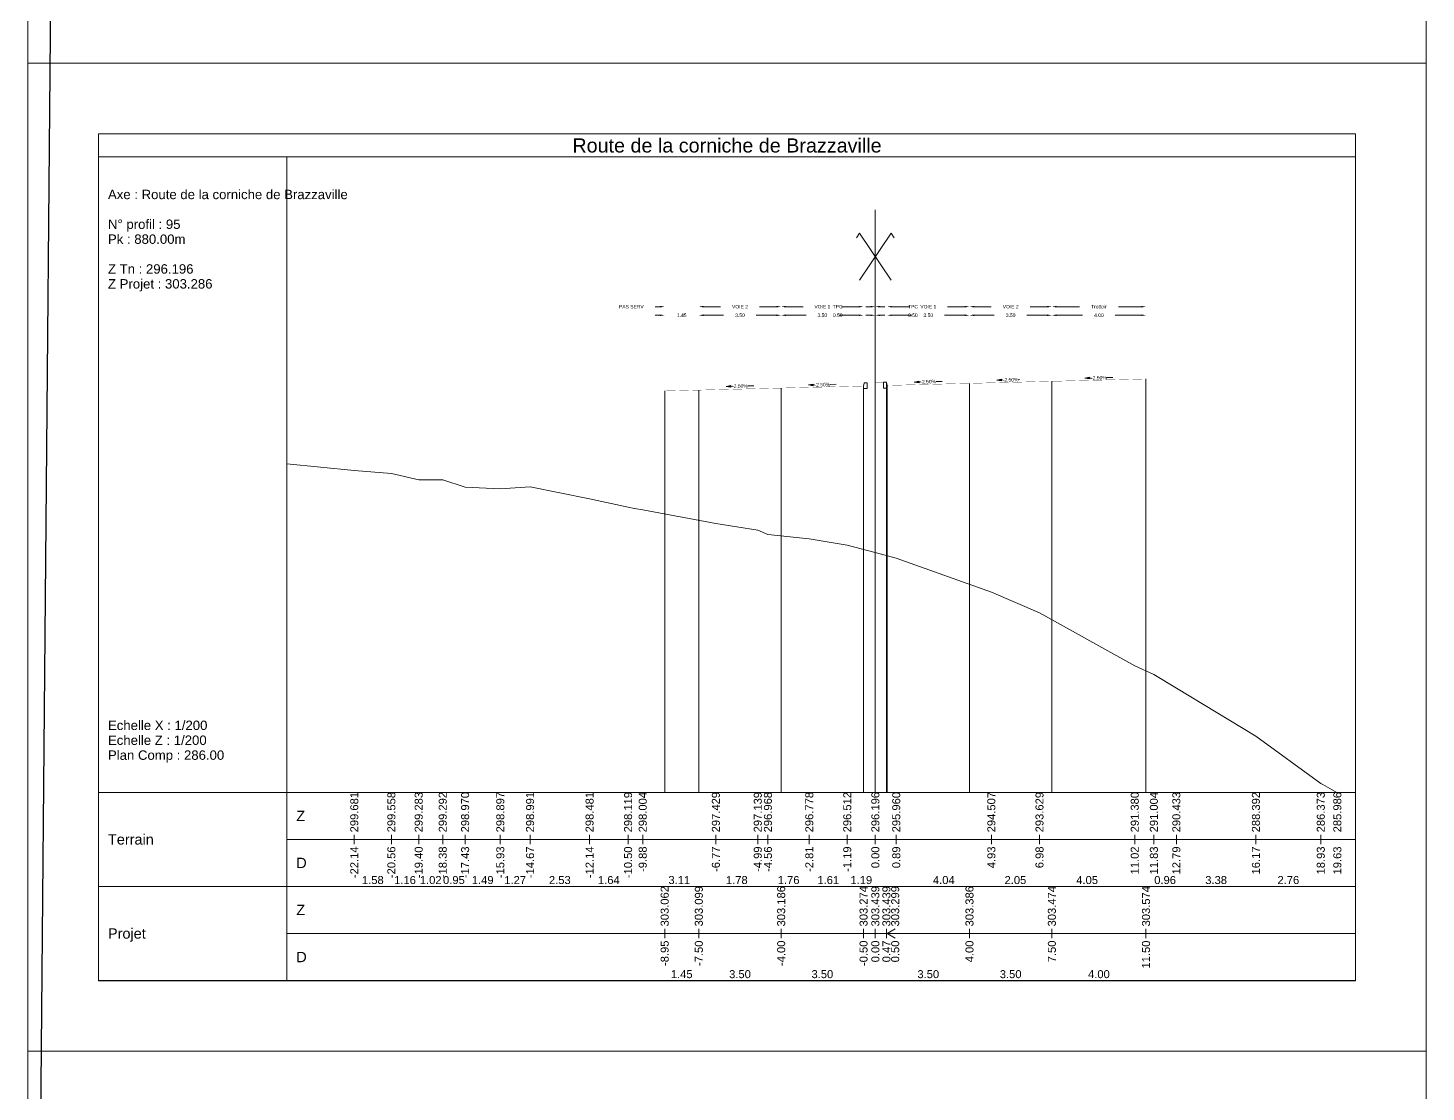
# Model space of a CAD drawing. Extents: x 0 to 74, y -372 to 1003.
# Drawn here: x 0 to 59.4, y 56.4 to 101.7 of the extents above; entities that cross this region are included whole.
import ezdxf
from ezdxf.enums import TextEntityAlignment as Align

# ---------------------------------------------------------------- set-up
doc = ezdxf.new("R2010")
doc.units = 0
doc.header["$LTSCALE"] = 2
doc.header["$PDSIZE"] = -0.004
doc.layers.get('0').update_dxf_attribs({"lineweight": 0})
for name, color, linetype, lineweight in [('Route - Profils type - Content session name', 7, 'Continuous', 0), ('Route - Profils type - PT VIA DRO', 5, 'Continuous', 0), ('Route - Profils type - PT VIA GAU', 5, 'Continuous', 0), ('Route - Route de la corniche de Brazzaville - PT - Cadre_P95', 7, 'Continuous', 0), ('Route - Route de la corniche de Brazzaville - PT - Terrain_P95', 5, 'Continuous', 0)]:
    doc.layers.add(name, color=color, linetype=linetype, lineweight=lineweight)
doc.styles.add('CadreTitre', font='arial.ttf', dxfattribs={"height": 0.003})
doc.styles.add('Cotation', font='arial.ttf')
doc.styles.add('CoteHor', font='arial.ttf', dxfattribs={"height": 0.0022})
doc.styles.add('CoteHorA', font='arial.ttf', dxfattribs={"height": 0.0022})
doc.styles.add('CoteTitre', font='arial.ttf', dxfattribs={"height": 0.0017})
doc.styles.add('CoteTitreA', font='arial.ttf', dxfattribs={"height": 0.0017})
doc.styles.add('CoteVert', font='arial.ttf', dxfattribs={"height": 0.0017})
doc.styles.add('CoteVertA', font='arial.ttf', dxfattribs={"height": 0.0017})
doc.styles.add('ProfilCartouche', font='arial.ttf', dxfattribs={"height": 0.002})
doc.dimstyles.new('BRAZZAVILLE', dxfattribs={"dimtxt": 0.15, "dimasz": 0.2, "dimexe": 0.5, "dimexo": 0.5, "dimgap": 0.5, "dimtad": 0, "dimzin": 0, "dimdsep": 46, "dimtxsty": 'Cotation', "dimsah": 1, "dimcen": 0.1, "dimse1": 1, "dimse2": 1, "dimclrd": 1, "dimclre": 256, "dimclrt": 1, "dimaunit": 2, "dimazin": 0, "dimtfac": 1, "dimtdec": 4, "dimtofl": 0, "dimtmove": 0, "dimatfit": 1, "dimfxl": 1, "dimtolj": 1, "dimtzin": 0, "dimlwd": 0, "dimlwe": 0, "dimarcsym": 0})
doc.dimstyles.get("Standard").update_dxf_attribs({"dimtxt": 0.18, "dimasz": 0.18, "dimexe": 0.18, "dimexo": 0.0625, "dimgap": 0.09, "dimtad": 0, "dimtih": 1, "dimtoh": 1, "dimdec": 4, "dimzin": 0, "dimdsep": 46, "dimtxsty": 'Standard', "dimcen": 0.09, "dimadec": 0, "dimazin": 0, "dimtfac": 1, "dimtdec": 4, "dimtofl": 0, "dimtmove": 0, "dimatfit": 3, "dimfxl": 1, "dimtolj": 1, "dimtzin": 0, "dimarcsym": 0})

# ---------------------------------------------------------------- blocks, each defined once
blk = doc.blocks.new('*D462')
at = {"layer": 'Defpoints', "color": 0, "transparency": 16777216}
for p in [(36.502, 89.456), (36.502, 89.452), (36.002, 86.456)]:
    blk.add_point(p, dxfattribs=at)
at = {"layer": 'Route - Profils type - PT VIA DRO', "color": 1, "lineweight": 0, "transparency": 16777216}
for p, q in [((35.802, 89.452), (35.602, 89.452)), ((36.702, 89.452), (36.902, 89.452))]:
    blk.add_line(p, q, dxfattribs=at)
at = {"layer": 'Route - Profils type - PT VIA DRO', "color": 1, "transparency": 16777216}
for points in [[(35.802, 89.485), (35.802, 89.419), (36.002, 89.452)], [(36.702, 89.485), (36.702, 89.419), (36.502, 89.452)]]:
    blk.add_solid(points, dxfattribs=at)
at = {"layer": 'Route - Profils type - PT VIA DRO', "color": 1, "transparency": 16777216, "insert": (37.596, 89.452), "char_height": 0.15, "attachment_point": 5, "style": 'Cotation'}
blk.add_mtext('\\A1;0.50', dxfattribs=at)
blk = doc.blocks.new('*D463')
at = {"layer": 'Defpoints', "color": 0, "transparency": 16777216}
for p in [(36.502, 89.456), (40.002, 89.456), (40.002, 89.452)]:
    blk.add_point(p, dxfattribs=at)
at = {"layer": 'Route - Profils type - PT VIA DRO', "color": 1, "lineweight": 0, "transparency": 16777216}
for p, q in [((36.702, 89.452), (37.557, 89.452)), ((39.802, 89.452), (38.946, 89.452))]:
    blk.add_line(p, q, dxfattribs=at)
at = {"layer": 'Route - Profils type - PT VIA DRO', "color": 1, "transparency": 16777216}
for points in [[(36.702, 89.485), (36.702, 89.419), (36.502, 89.452)], [(39.802, 89.485), (39.802, 89.419), (40.002, 89.452)]]:
    blk.add_solid(points, dxfattribs=at)
at = {"layer": 'Route - Profils type - PT VIA DRO', "color": 1, "transparency": 16777216, "insert": (38.252, 89.452), "char_height": 0.15, "attachment_point": 5, "style": 'Cotation'}
blk.add_mtext('\\A1;3.50', dxfattribs=at)
blk = doc.blocks.new('*D464')
at = {"layer": 'Defpoints', "color": 0, "transparency": 16777216}
for p in [(40.002, 89.456), (43.502, 89.456), (43.502, 89.452)]:
    blk.add_point(p, dxfattribs=at)
at = {"layer": 'Route - Profils type - PT VIA DRO', "color": 1, "lineweight": 0, "transparency": 16777216}
for p, q in [((40.202, 89.452), (41.057, 89.452)), ((43.302, 89.452), (42.446, 89.452))]:
    blk.add_line(p, q, dxfattribs=at)
at = {"layer": 'Route - Profils type - PT VIA DRO', "color": 1, "transparency": 16777216}
for points in [[(40.202, 89.485), (40.202, 89.419), (40.002, 89.452)], [(43.302, 89.485), (43.302, 89.419), (43.502, 89.452)]]:
    blk.add_solid(points, dxfattribs=at)
at = {"layer": 'Route - Profils type - PT VIA DRO', "color": 1, "transparency": 16777216, "insert": (41.752, 89.452), "char_height": 0.15, "attachment_point": 5, "style": 'Cotation'}
blk.add_mtext('\\A1;3.50', dxfattribs=at)
blk = doc.blocks.new('*D465')
at = {"layer": 'Defpoints', "color": 0, "transparency": 16777216}
for p in [(36.502, 89.815), (36.502, 89.256), (36.002, 86.456)]:
    blk.add_point(p, dxfattribs=at)
at = {"layer": 'Route - Profils type - PT VIA DRO', "color": 1, "lineweight": 0, "transparency": 16777216}
for p, q in [((35.802, 89.815), (35.602, 89.815)), ((36.702, 89.815), (36.902, 89.815))]:
    blk.add_line(p, q, dxfattribs=at)
at = {"layer": 'Route - Profils type - PT VIA DRO', "color": 1, "transparency": 16777216}
for points in [[(35.802, 89.849), (35.802, 89.782), (36.002, 89.815)], [(36.702, 89.849), (36.702, 89.782), (36.502, 89.815)]]:
    blk.add_solid(points, dxfattribs=at)
at = {"layer": 'Route - Profils type - PT VIA DRO', "color": 1, "transparency": 16777216, "insert": (37.604, 89.815), "char_height": 0.15, "attachment_point": 5, "style": 'Cotation'}
blk.add_mtext('\\A1;TPC', dxfattribs=at)
blk = doc.blocks.new('*D466')
at = {"layer": 'Defpoints', "color": 0, "transparency": 16777216}
for p in [(40.002, 89.815), (36.502, 89.256), (40.002, 89.456)]:
    blk.add_point(p, dxfattribs=at)
at = {"layer": 'Route - Profils type - PT VIA DRO', "color": 1, "lineweight": 0, "transparency": 16777216}
for p, q in [((36.702, 89.815), (37.433, 89.815)), ((39.802, 89.815), (39.07, 89.815))]:
    blk.add_line(p, q, dxfattribs=at)
at = {"layer": 'Route - Profils type - PT VIA DRO', "color": 1, "transparency": 16777216}
for points in [[(36.702, 89.849), (36.702, 89.782), (36.502, 89.815)], [(39.802, 89.849), (39.802, 89.782), (40.002, 89.815)]]:
    blk.add_solid(points, dxfattribs=at)
at = {"layer": 'Route - Profils type - PT VIA DRO', "color": 1, "transparency": 16777216, "insert": (38.252, 89.815), "char_height": 0.15, "attachment_point": 5, "style": 'Cotation'}
blk.add_mtext('\\A1;VOIE 1', dxfattribs=at)
blk = doc.blocks.new('*D467')
at = {"layer": 'Defpoints', "color": 0, "transparency": 16777216}
for p in [(43.502, 89.815), (40.002, 89.456), (43.502, 89.456)]:
    blk.add_point(p, dxfattribs=at)
at = {"layer": 'Route - Profils type - PT VIA DRO', "color": 1, "lineweight": 0, "transparency": 16777216}
for p, q in [((40.202, 89.815), (40.92, 89.815)), ((43.302, 89.815), (42.583, 89.815))]:
    blk.add_line(p, q, dxfattribs=at)
at = {"layer": 'Route - Profils type - PT VIA DRO', "color": 1, "transparency": 16777216}
for points in [[(40.202, 89.849), (40.202, 89.782), (40.002, 89.815)], [(43.302, 89.849), (43.302, 89.782), (43.502, 89.815)]]:
    blk.add_solid(points, dxfattribs=at)
at = {"layer": 'Route - Profils type - PT VIA DRO', "color": 1, "transparency": 16777216, "insert": (41.752, 89.815), "char_height": 0.15, "attachment_point": 5, "style": 'Cotation'}
blk.add_mtext('\\A1;VOIE 2', dxfattribs=at)
blk = doc.blocks.new('*D468')
at = {"layer": 'Defpoints', "color": 0, "transparency": 16777216}
for p in [(43.502, 89.456), (47.502, 89.456), (47.502, 89.452)]:
    blk.add_point(p, dxfattribs=at)
at = {"layer": 'Route - Profils type - PT VIA DRO', "color": 1, "lineweight": 0, "transparency": 16777216}
for p, q in [((43.702, 89.452), (44.804, 89.452)), ((47.302, 89.452), (46.199, 89.452))]:
    blk.add_line(p, q, dxfattribs=at)
at = {"layer": 'Route - Profils type - PT VIA DRO', "color": 1, "transparency": 16777216}
for points in [[(43.702, 89.485), (43.702, 89.419), (43.502, 89.452)], [(47.302, 89.485), (47.302, 89.419), (47.502, 89.452)]]:
    blk.add_solid(points, dxfattribs=at)
at = {"layer": 'Route - Profils type - PT VIA DRO', "color": 1, "transparency": 16777216, "insert": (45.502, 89.452), "char_height": 0.15, "attachment_point": 5, "style": 'Cotation'}
blk.add_mtext('\\A1;4.00', dxfattribs=at)
blk = doc.blocks.new('*D469')
at = {"layer": 'Defpoints', "color": 0, "transparency": 16777216}
for p in [(47.502, 89.815), (43.502, 89.456), (47.502, 89.456)]:
    blk.add_point(p, dxfattribs=at)
at = {"layer": 'Route - Profils type - PT VIA DRO', "color": 1, "lineweight": 0, "transparency": 16777216}
for p, q in [((43.702, 89.815), (44.671, 89.815)), ((47.302, 89.815), (46.332, 89.815))]:
    blk.add_line(p, q, dxfattribs=at)
at = {"layer": 'Route - Profils type - PT VIA DRO', "color": 1, "transparency": 16777216}
for points in [[(43.702, 89.849), (43.702, 89.782), (43.502, 89.815)], [(47.302, 89.849), (47.302, 89.782), (47.502, 89.815)]]:
    blk.add_solid(points, dxfattribs=at)
at = {"layer": 'Route - Profils type - PT VIA DRO', "color": 1, "transparency": 16777216, "insert": (45.502, 89.815), "char_height": 0.15, "attachment_point": 5, "style": 'Cotation'}
blk.add_mtext('\\A1;Trottoir', dxfattribs=at)
blk = doc.blocks.new('MENSURA_COTEPENTE_140')
at = {"layer": 'Route - Profils type - PT VIA DRO', "linetype": 'Continuous', "lineweight": 0}
blk.add_hatch(color=1, dxfattribs=at).paths.add_polyline_path([(0.18928, -4.05759), (0.18829, -4.05779), (0.18929, -4.05794)])
at = {"layer": 'Route - Profils type - PT VIA DRO', "color": 1, "linetype": 'Continuous', "lineweight": 0}
for p, q in [((0.18929, -4.05776), (0.18959, -4.05775)), ((0.1929, -4.05767), (0.1942, -4.05764))]:
    blk.add_line(p, q, dxfattribs=at)
at = {"layer": 'Route - Profils type - PT VIA DRO', "color": 1, "linetype": 'Continuous', "lineweight": 0, "flags": 128}
blk.add_lwpolyline([(0.18928, -4.05759), (0.18829, -4.05779), (0.18929, -4.05794), (0.18928, -4.05759)], close=True, dxfattribs=at)
at = {"layer": 'Route - Profils type - PT VIA DRO', "color": 1, "style": 'Cotation'}
blk.add_text('-2.50%', height=0.00075, rotation=1.4321, dxfattribs=at).set_placement((0.19124, -4.05771), align=Align.MIDDLE_CENTER)
blk = doc.blocks.new('MENSURA_COTEPENTE_141')
at = {"layer": 'Route - Profils type - PT VIA DRO', "linetype": 'Continuous', "lineweight": 0}
blk.add_hatch(color=1, dxfattribs=at).paths.add_polyline_path([(0.20678, -4.05718), (0.20579, -4.05738), (0.20679, -4.05753)])
at = {"layer": 'Route - Profils type - PT VIA DRO', "color": 1, "linetype": 'Continuous', "lineweight": 0}
for p, q in [((0.20679, -4.05736), (0.20709, -4.05735)), ((0.2104, -4.05727), (0.21065, -4.05726))]:
    blk.add_line(p, q, dxfattribs=at)
at = {"layer": 'Route - Profils type - PT VIA DRO', "color": 1, "linetype": 'Continuous', "lineweight": 0, "flags": 128}
blk.add_lwpolyline([(0.20678, -4.05718), (0.20579, -4.05738), (0.20679, -4.05753), (0.20678, -4.05718)], close=True, dxfattribs=at)
at = {"layer": 'Route - Profils type - PT VIA DRO', "color": 1, "style": 'Cotation'}
blk.add_text('-2.50%', height=0.00075, rotation=1.4321, dxfattribs=at).set_placement((0.20874, -4.05731), align=Align.MIDDLE_CENTER)
blk = doc.blocks.new('MENSURA_COTEPENTE_142')
at = {"layer": 'Route - Profils type - PT VIA DRO', "linetype": 'Continuous', "lineweight": 0}
blk.add_hatch(color=1, dxfattribs=at).paths.add_polyline_path([(0.22554, -4.05676), (0.22454, -4.05696), (0.22554, -4.05711)])
at = {"layer": 'Route - Profils type - PT VIA DRO', "color": 1, "linetype": 'Continuous', "lineweight": 0}
for p, q in [((0.22554, -4.05693), (0.22584, -4.05693)), ((0.22915, -4.05684), (0.23045, -4.05681))]:
    blk.add_line(p, q, dxfattribs=at)
at = {"layer": 'Route - Profils type - PT VIA DRO', "color": 1, "linetype": 'Continuous', "lineweight": 0, "flags": 128}
blk.add_lwpolyline([(0.22554, -4.05676), (0.22454, -4.05696), (0.22554, -4.05711), (0.22554, -4.05676)], close=True, dxfattribs=at)
at = {"layer": 'Route - Profils type - PT VIA DRO', "color": 1, "style": 'Cotation'}
blk.add_text('-2.50%', height=0.00075, rotation=1.4321, dxfattribs=at).set_placement((0.2275, -4.05688), align=Align.MIDDLE_CENTER)
blk = doc.blocks.new('T2__mirroredMSX', base_point=(-6.713, 11.473))
at = {"linetype": 'Continuous', "flags": 128}
blk.add_lwpolyline([(-6.837, 11.703), (-6.863, 11.583), (-6.863, 11.473), (-6.713, 11.473), (-6.713, 11.723), (-6.818, 11.719, 0.339869)], format="xyb", close=True, dxfattribs=at)
blk = doc.blocks.new('*D473')
at = {"layer": 'Defpoints', "color": 0, "transparency": 16777216}
for p in [(35.502, 89.456), (35.502, 89.452), (36.002, 86.456)]:
    blk.add_point(p, dxfattribs=at)
at = {"layer": 'Route - Profils type - PT VIA GAU', "color": 1, "lineweight": 0, "transparency": 16777216}
for p, q in [((35.302, 89.452), (35.102, 89.452)), ((36.202, 89.452), (36.402, 89.452))]:
    blk.add_line(p, q, dxfattribs=at)
at = {"layer": 'Route - Profils type - PT VIA GAU', "color": 1, "transparency": 16777216}
for points in [[(35.302, 89.485), (35.302, 89.419), (35.502, 89.452)], [(36.202, 89.485), (36.202, 89.419), (36.002, 89.452)]]:
    blk.add_solid(points, dxfattribs=at)
at = {"layer": 'Route - Profils type - PT VIA GAU', "color": 1, "transparency": 16777216, "insert": (34.407, 89.452), "char_height": 0.15, "attachment_point": 5, "style": 'Cotation'}
blk.add_mtext('\\A1;0.50', dxfattribs=at)
blk = doc.blocks.new('*D474')
at = {"layer": 'Defpoints', "color": 0, "transparency": 16777216}
for p in [(32.002, 89.456), (32.002, 89.452), (35.502, 89.456)]:
    blk.add_point(p, dxfattribs=at)
at = {"layer": 'Route - Profils type - PT VIA GAU', "color": 1, "lineweight": 0, "transparency": 16777216}
for p, q in [((32.202, 89.452), (33.057, 89.452)), ((35.302, 89.452), (34.446, 89.452))]:
    blk.add_line(p, q, dxfattribs=at)
at = {"layer": 'Route - Profils type - PT VIA GAU', "color": 1, "transparency": 16777216}
for points in [[(32.202, 89.485), (32.202, 89.419), (32.002, 89.452)], [(35.302, 89.485), (35.302, 89.419), (35.502, 89.452)]]:
    blk.add_solid(points, dxfattribs=at)
at = {"layer": 'Route - Profils type - PT VIA GAU', "color": 1, "transparency": 16777216, "insert": (33.752, 89.452), "char_height": 0.15, "attachment_point": 5, "style": 'Cotation'}
blk.add_mtext('\\A1;3.50', dxfattribs=at)
blk = doc.blocks.new('*D475')
at = {"layer": 'Defpoints', "color": 0, "transparency": 16777216}
for p in [(28.502, 89.456), (28.502, 89.452), (32.002, 89.456)]:
    blk.add_point(p, dxfattribs=at)
at = {"layer": 'Route - Profils type - PT VIA GAU', "color": 1, "lineweight": 0, "transparency": 16777216}
for p, q in [((28.702, 89.452), (29.557, 89.452)), ((31.802, 89.452), (30.946, 89.452))]:
    blk.add_line(p, q, dxfattribs=at)
at = {"layer": 'Route - Profils type - PT VIA GAU', "color": 1, "transparency": 16777216}
for points in [[(28.702, 89.485), (28.702, 89.419), (28.502, 89.452)], [(31.802, 89.485), (31.802, 89.419), (32.002, 89.452)]]:
    blk.add_solid(points, dxfattribs=at)
at = {"layer": 'Route - Profils type - PT VIA GAU', "color": 1, "transparency": 16777216, "insert": (30.252, 89.452), "char_height": 0.15, "attachment_point": 5, "style": 'Cotation'}
blk.add_mtext('\\A1;3.50', dxfattribs=at)
blk = doc.blocks.new('*D476')
at = {"layer": 'Defpoints', "color": 0, "transparency": 16777216}
for p in [(35.502, 89.815), (35.502, 89.256), (36.002, 86.456)]:
    blk.add_point(p, dxfattribs=at)
at = {"layer": 'Route - Profils type - PT VIA GAU', "color": 1, "lineweight": 0, "transparency": 16777216}
for p, q in [((35.302, 89.815), (35.102, 89.815)), ((36.202, 89.815), (36.402, 89.815))]:
    blk.add_line(p, q, dxfattribs=at)
at = {"layer": 'Route - Profils type - PT VIA GAU', "color": 1, "transparency": 16777216}
for points in [[(35.302, 89.849), (35.302, 89.782), (35.502, 89.815)], [(36.202, 89.849), (36.202, 89.782), (36.002, 89.815)]]:
    blk.add_solid(points, dxfattribs=at)
at = {"layer": 'Route - Profils type - PT VIA GAU', "color": 1, "transparency": 16777216, "insert": (34.399, 89.815), "char_height": 0.15, "attachment_point": 5, "style": 'Cotation'}
blk.add_mtext('\\A1;TPC', dxfattribs=at)
blk = doc.blocks.new('*D477')
at = {"layer": 'Defpoints', "color": 0, "transparency": 16777216}
for p in [(32.002, 89.815), (32.002, 89.456), (35.502, 89.256)]:
    blk.add_point(p, dxfattribs=at)
at = {"layer": 'Route - Profils type - PT VIA GAU', "color": 1, "lineweight": 0, "transparency": 16777216}
for p, q in [((32.202, 89.815), (32.933, 89.815)), ((35.302, 89.815), (34.57, 89.815))]:
    blk.add_line(p, q, dxfattribs=at)
at = {"layer": 'Route - Profils type - PT VIA GAU', "color": 1, "transparency": 16777216}
for points in [[(32.202, 89.849), (32.202, 89.782), (32.002, 89.815)], [(35.302, 89.849), (35.302, 89.782), (35.502, 89.815)]]:
    blk.add_solid(points, dxfattribs=at)
at = {"layer": 'Route - Profils type - PT VIA GAU', "color": 1, "transparency": 16777216, "insert": (33.752, 89.815), "char_height": 0.15, "attachment_point": 5, "style": 'Cotation'}
blk.add_mtext('\\A1;VOIE 1', dxfattribs=at)
blk = doc.blocks.new('*D478')
at = {"layer": 'Defpoints', "color": 0, "transparency": 16777216}
for p in [(28.502, 89.815), (28.502, 89.456), (32.002, 89.456)]:
    blk.add_point(p, dxfattribs=at)
at = {"layer": 'Route - Profils type - PT VIA GAU', "color": 1, "lineweight": 0, "transparency": 16777216}
for p, q in [((28.702, 89.815), (29.42, 89.815)), ((31.802, 89.815), (31.083, 89.815))]:
    blk.add_line(p, q, dxfattribs=at)
at = {"layer": 'Route - Profils type - PT VIA GAU', "color": 1, "transparency": 16777216}
for points in [[(28.702, 89.849), (28.702, 89.782), (28.502, 89.815)], [(31.802, 89.849), (31.802, 89.782), (32.002, 89.815)]]:
    blk.add_solid(points, dxfattribs=at)
at = {"layer": 'Route - Profils type - PT VIA GAU', "color": 1, "transparency": 16777216, "insert": (30.252, 89.815), "char_height": 0.15, "attachment_point": 5, "style": 'Cotation'}
blk.add_mtext('\\A1;VOIE 2', dxfattribs=at)
blk = doc.blocks.new('*D479')
at = {"layer": 'Defpoints', "color": 0, "transparency": 16777216}
for p in [(27.052, 89.815), (27.052, 89.456), (28.502, 89.456)]:
    blk.add_point(p, dxfattribs=at)
at = {"layer": 'Route - Profils type - PT VIA GAU', "color": 1, "lineweight": 0, "transparency": 16777216}
for p, q in [((26.852, 89.815), (26.652, 89.815)), ((28.702, 89.815), (28.902, 89.815))]:
    blk.add_line(p, q, dxfattribs=at)
at = {"layer": 'Route - Profils type - PT VIA GAU', "color": 1, "transparency": 16777216}
for points in [[(26.852, 89.849), (26.852, 89.782), (27.052, 89.815)], [(28.702, 89.849), (28.702, 89.782), (28.502, 89.815)]]:
    blk.add_solid(points, dxfattribs=at)
at = {"layer": 'Route - Profils type - PT VIA GAU', "color": 1, "transparency": 16777216, "insert": (25.636, 89.815), "char_height": 0.15, "attachment_point": 5, "style": 'Cotation'}
blk.add_mtext('\\A1;PAS SERV', dxfattribs=at)
blk = doc.blocks.new('*D480')
at = {"layer": 'Defpoints', "color": 0, "transparency": 16777216}
for p in [(27.052, 89.456), (27.052, 89.452), (28.502, 89.456)]:
    blk.add_point(p, dxfattribs=at)
at = {"layer": 'Route - Profils type - PT VIA GAU', "color": 1, "lineweight": 0, "transparency": 16777216}
for p, q in [((26.852, 89.452), (26.652, 89.452)), ((28.702, 89.452), (28.902, 89.452))]:
    blk.add_line(p, q, dxfattribs=at)
at = {"layer": 'Route - Profils type - PT VIA GAU', "color": 1, "transparency": 16777216}
for points in [[(26.852, 89.485), (26.852, 89.419), (27.052, 89.452)], [(28.702, 89.485), (28.702, 89.419), (28.502, 89.452)]]:
    blk.add_solid(points, dxfattribs=at)
at = {"layer": 'Route - Profils type - PT VIA GAU', "color": 1, "transparency": 16777216, "insert": (27.777, 89.452), "char_height": 0.15, "attachment_point": 5, "style": 'Cotation'}
blk.add_mtext('\\A1;1.45', dxfattribs=at)
blk = doc.blocks.new('MENSURA_COTEPENTE_143')
at = {"layer": 'Route - Profils type - PT VIA GAU', "linetype": 'Continuous', "lineweight": 0}
blk.add_hatch(color=1, dxfattribs=at).paths.add_polyline_path([(0.16679, -4.05857), (0.16579, -4.05841), (0.16678, -4.05821)])
at = {"layer": 'Route - Profils type - PT VIA GAU', "color": 1, "linetype": 'Continuous', "lineweight": 0}
for p, q in [((0.16679, -4.05839), (0.16709, -4.05838)), ((0.1704, -4.0583), (0.1717, -4.05827))]:
    blk.add_line(p, q, dxfattribs=at)
at = {"layer": 'Route - Profils type - PT VIA GAU', "color": 1, "linetype": 'Continuous', "lineweight": 0, "flags": 128}
blk.add_lwpolyline([(0.16679, -4.05857), (0.16579, -4.05841), (0.16678, -4.05821), (0.16679, -4.05857)], close=True, dxfattribs=at)
at = {"layer": 'Route - Profils type - PT VIA GAU', "color": 1, "style": 'Cotation'}
blk.add_text('-2.50%', height=0.00075, rotation=-358.5679, dxfattribs=at).set_placement((0.16874, -4.05834), align=Align.MIDDLE_CENTER)
blk = doc.blocks.new('MENSURA_COTEPENTE_144')
at = {"layer": 'Route - Profils type - PT VIA GAU', "linetype": 'Continuous', "lineweight": 0}
blk.add_hatch(color=1, dxfattribs=at).paths.add_polyline_path([(0.14929, -4.05888), (0.14829, -4.05872), (0.14928, -4.05852)])
at = {"layer": 'Route - Profils type - PT VIA GAU', "color": 1, "linetype": 'Continuous', "lineweight": 0}
for p, q in [((0.14929, -4.0587), (0.14959, -4.05869)), ((0.1529, -4.05861), (0.1542, -4.05858))]:
    blk.add_line(p, q, dxfattribs=at)
at = {"layer": 'Route - Profils type - PT VIA GAU', "color": 1, "linetype": 'Continuous', "lineweight": 0, "flags": 128}
blk.add_lwpolyline([(0.14929, -4.05888), (0.14829, -4.05872), (0.14928, -4.05852), (0.14929, -4.05888)], close=True, dxfattribs=at)
at = {"layer": 'Route - Profils type - PT VIA GAU', "color": 1, "style": 'Cotation'}
blk.add_text('-2.50%', height=0.00075, rotation=-358.5679, dxfattribs=at).set_placement((0.15124, -4.05865), align=Align.MIDDLE_CENTER)
blk = doc.blocks.new('T2', base_point=(-6.713, 11.473))
at = {"linetype": 'Continuous', "flags": 128}
blk.add_lwpolyline([(-6.837, 11.703), (-6.863, 11.583), (-6.863, 11.473), (-6.713, 11.473), (-6.713, 11.723), (-6.818, 11.719, 0.339869)], format="xyb", close=True, dxfattribs=at)

msp = doc.modelspace()

# ---------------------------------------------------------------- linework, layer by layer
at = {"flags": 128}
for points in [[(0, 100.17), (0, 142.17), (59.4, 142.17), (59.4, 100.17)], [(0, 58.17), (0, 100.17), (59.4, 100.17), (59.4, 58.17)], [(3, 61.17), (3, 97.17), (56.4, 97.17), (56.4, 61.17)], [(0, 16.17), (0, 58.17), (59.4, 58.17), (59.4, 16.17)]]:
    msp.add_lwpolyline(points, close=True, dxfattribs=at)
at = {"layer": 'Route - Profils type - PT VIA DRO', "color": 1, "linetype": 'Continuous', "flags": 128}
msp.add_lwpolyline([(36.002, 86.609, 0.01, 0.01, 0), (36.352, 86.609, 0.01, 0.01, 0), (36.472, 86.609, 0.01, 0.01, 0), (36.502, 86.469, 0.01, 0.01, 0), (40.002, 86.556, 0.01, 0.01, 0), (43.502, 86.644, 0.01, 0.01, 0), (47.502, 86.744, 0.01, 0.01, 0)], format="xyseb", dxfattribs=at)
at = {"layer": 'Route - Profils type - PT VIA GAU', "color": 1, "linetype": 'Continuous', "flags": 128}
msp.add_lwpolyline([(36.002, 86.584, 0.01, 0.01, 0), (35.532, 86.584, 0.01, 0.01, 0), (35.502, 86.444, 0.01, 0.01, 0), (32.002, 86.356, 0.01, 0.01, 0), (28.502, 86.269, 0.01, 0.01, 0), (27.052, 86.232, 0.01, 0.01, 0)], format="xyseb", dxfattribs=at)
at = {"layer": 'Route - Route de la corniche de Brazzaville - PT - Cadre_P95', "color": 7, "linetype": 'Continuous'}
for p, q in [((11, 96.17), (11, 61.17)), ((36.002, 89.939), (36.002, 93.939)), ((35.202, 92.739), (35.335, 92.939)), ((36.668, 90.939), (35.335, 92.939)), ((35.335, 90.939), (36.668, 92.939)), ((36.802, 92.739), (36.668, 92.939)), ((36.002, 69.17), (36.002, 89.939)), ((47.502, 69.17), (47.502, 86.744)), ((47.502, 69.17), (47.502, 86.744)), ((27.052, 69.17), (27.052, 86.232)), ((27.052, 69.17), (27.052, 86.232)), ((28.502, 69.17), (28.502, 86.269)), ((28.502, 69.17), (28.502, 86.269)), ((32.002, 69.17), (32.002, 86.356)), ((32.002, 69.17), (32.002, 86.356)), ((35.502, 69.17), (35.502, 86.444)), ((35.502, 69.17), (35.502, 86.444)), ((36.002, 69.17), (36.002, 86.609)), ((36.002, 69.17), (36.002, 86.609)), ((36.472, 69.17), (36.472, 86.609)), ((36.472, 69.17), (36.472, 86.609)), ((36.502, 69.17), (36.502, 86.469)), ((36.502, 69.17), (36.502, 86.469)), ((40.002, 69.17), (40.002, 86.556)), ((40.002, 69.17), (40.002, 86.556)), ((43.502, 69.17), (43.502, 86.644)), ((43.502, 69.17), (43.502, 86.644)), ((56.4, 69.17), (3, 69.17)), ((56.4, 67.17), (11, 67.17)), ((56.4, 65.17), (3, 65.17)), ((56.4, 65.17), (3, 65.17)), ((56.4, 65.17), (3, 65.17)), ((56.4, 65.17), (3, 65.17)), ((56.4, 65.17), (3, 65.17)), ((56.4, 65.17), (3, 65.17)), ((56.4, 65.17), (3, 65.17)), ((56.4, 63.17), (11, 63.17)), ((27.052, 63.37), (27.052, 63.17)), ((27.052, 62.97), (27.052, 63.17)), ((28.502, 63.37), (28.502, 63.17)), ((28.502, 62.97), (28.502, 63.17)), ((32.002, 63.37), (32.002, 63.17)), ((32.002, 62.97), (32.002, 63.17)), ((35.502, 63.37), (35.502, 63.17)), ((35.502, 62.97), (35.502, 63.17)), ((36.002, 63.37), (36.002, 63.17)), ((36.002, 62.97), (36.002, 63.17)), ((36.472, 63.37), (36.472, 63.17)), ((36.472, 62.97), (36.472, 63.17)), ((36.846, 63.37), (36.502, 63.17)), ((36.846, 62.97), (36.502, 63.17)), ((40.002, 63.37), (40.002, 63.17)), ((40.002, 62.97), (40.002, 63.17)), ((43.502, 63.37), (43.502, 63.17)), ((43.502, 62.97), (43.502, 63.17)), ((47.502, 63.37), (47.502, 63.17)), ((47.502, 62.97), (47.502, 63.17)), ((56.4, 61.17), (3, 61.17)), ((56.4, 61.17), (3, 61.17)), ((56.4, 61.17), (3, 61.17)), ((56.4, 61.17), (3, 61.17)), ((56.4, 61.17), (3, 61.17)), ((56.4, 61.17), (3, 61.17))]:
    msp.add_line(p, q, dxfattribs=at)
at = {"layer": 'Route - Route de la corniche de Brazzaville - PT - Cadre_P95', "color": 114, "linetype": 'Continuous'}
for p, q in [((13.864, 67.37), (13.864, 67.17)), ((13.864, 66.97), (13.864, 67.17)), ((15.44, 67.37), (15.44, 67.17)), ((15.44, 66.97), (15.44, 67.17)), ((16.601, 67.37), (16.601, 67.17)), ((16.601, 66.97), (16.601, 67.17)), ((17.622, 67.37), (17.622, 67.17)), ((17.622, 66.97), (17.622, 67.17)), ((18.573, 67.37), (18.573, 67.17)), ((18.573, 66.97), (18.573, 67.17)), ((20.068, 67.37), (20.068, 67.17)), ((20.068, 66.97), (20.068, 67.17)), ((21.333, 67.37), (21.333, 67.17)), ((21.333, 66.97), (21.333, 67.17)), ((23.861, 67.37), (23.861, 67.17)), ((23.861, 66.97), (23.861, 67.17)), ((25.497, 67.37), (25.497, 67.17)), ((25.497, 66.97), (25.497, 67.17)), ((26.119, 67.37), (26.119, 67.17)), ((26.119, 66.97), (26.119, 67.17)), ((29.227, 67.37), (29.227, 67.17)), ((29.227, 66.97), (29.227, 67.17)), ((31.007, 67.37), (31.007, 67.17)), ((31.007, 66.97), (31.007, 67.17)), ((31.439, 67.37), (31.439, 67.17)), ((31.439, 66.97), (31.439, 67.17)), ((33.196, 67.37), (33.196, 67.17)), ((33.196, 66.97), (33.196, 67.17)), ((34.809, 67.37), (34.809, 67.17)), ((34.809, 66.97), (34.809, 67.17)), ((36.002, 67.37), (36.002, 67.17)), ((36.002, 66.97), (36.002, 67.17)), ((36.891, 67.37), (36.891, 67.17)), ((36.891, 66.97), (36.891, 67.17)), ((40.931, 67.37), (40.931, 67.17)), ((40.931, 66.97), (40.931, 67.17)), ((42.977, 67.37), (42.977, 67.17)), ((42.977, 66.97), (42.977, 67.17)), ((47.024, 67.37), (47.024, 67.17)), ((47.024, 66.97), (47.024, 67.17)), ((47.836, 67.37), (47.836, 67.17)), ((47.836, 66.97), (47.836, 67.17)), ((48.792, 67.37), (48.792, 67.17)), ((48.792, 66.97), (48.792, 67.17)), ((52.172, 67.37), (52.172, 67.17)), ((52.172, 66.97), (52.172, 67.17)), ((54.928, 67.37), (54.928, 67.17)), ((54.928, 66.97), (54.928, 67.17))]:
    msp.add_line(p, q, dxfattribs=at)
at = {"layer": 'Route - Route de la corniche de Brazzaville - PT - Cadre_P95', "flags": 128}
msp.add_lwpolyline([(2.99, 61.16), (2.99, 96.18), (56.41, 96.18), (56.41, 61.16)], close=True, dxfattribs=at)
at = {"layer": 'Route - Route de la corniche de Brazzaville - PT - Terrain_P95', "color": 114, "linetype": 'Continuous', "flags": 128}
msp.add_lwpolyline([(11, 83.136), (13.864, 82.851), (15.44, 82.728), (16.601, 82.453), (17.622, 82.462), (18.573, 82.14), (20.068, 82.067), (21.333, 82.161), (23.861, 81.651), (25.497, 81.289), (25.774, 81.239), (26.119, 81.174), (29.227, 80.599), (31.007, 80.309), (31.439, 80.138), (33.196, 79.948), (34.809, 79.682), (36.002, 79.366), (36.891, 79.13), (40.931, 77.677), (42.977, 76.799), (47.024, 74.55), (47.836, 74.174), (48.792, 73.603), (52.172, 71.562), (54.928, 69.543), (55.014, 69.497), (55.606, 69.17)], dxfattribs=at)
msp.add_lwpolyline([(11, 83.136), (13.864, 82.851), (15.44, 82.728), (16.601, 82.453), (17.622, 82.462), (18.573, 82.14), (20.068, 82.067), (21.333, 82.161), (23.861, 81.651), (25.497, 81.289), (25.774, 81.239), (26.119, 81.174), (29.227, 80.599), (31.007, 80.309), (31.439, 80.138), (33.196, 79.948), (34.809, 79.682), (36.002, 79.366), (36.891, 79.13), (40.931, 77.677), (42.977, 76.799), (47.024, 74.55), (47.836, 74.174), (48.792, 73.603), (52.172, 71.562), (54.928, 69.543), (55.014, 69.497), (55.606, 69.17)], dxfattribs=at)

# ---------------------------------------------------------------- block references
at = {"layer": 'Route - Profils type - PT VIA DRO', "xscale": 200, "yscale": 200, "zscale": 200}
for name in ['MENSURA_COTEPENTE_141', 'MENSURA_COTEPENTE_142', 'MENSURA_COTEPENTE_140']:
    msp.add_blockref(name, (0, 898.17), dxfattribs=at)
at = {"layer": 'Route - Profils type - PT VIA DRO', "xscale": -1, "zscale": 200}
msp.add_blockref('T2__mirroredMSX', (36.352, 86.359), dxfattribs=at)
at = {"layer": 'Route - Profils type - PT VIA GAU', "xscale": 200, "yscale": 200, "zscale": 200}
for name in ['MENSURA_COTEPENTE_144', 'MENSURA_COTEPENTE_143']:
    msp.add_blockref(name, (0, 898.17), dxfattribs=at)
at = {"layer": 'Route - Profils type - PT VIA GAU', "zscale": 200}
msp.add_blockref('T2', (35.652, 86.334), dxfattribs=at)

# ---------------------------------------------------------------- texts
at = {"color": 7, "style": 'CadreTitre'}
msp.add_text('Route de la corniche de Brazzaville', height=0.6, dxfattribs=at).set_placement((29.7, 96.97), align=Align.TOP_CENTER)
at = {"style": 'ProfilCartouche'}
for s, p in [('Axe : Route de la corniche de Brazzaville', (3.4, 94.587)), ('N° profil : 95', (3.4, 93.32)), ('Pk : 880.00m', (3.4, 92.687)), ('Z Tn : 296.196', (3.4, 91.42)), ('Z Projet : 303.286', (3.4, 90.787)), ('Echelle X : 1/200', (3.4, 72.02)), ('Echelle Z : 1/200', (3.4, 71.387)), ('Plan Comp : 286.00', (3.4, 70.753))]:
    msp.add_text(s, height=0.4, dxfattribs=at).set_placement(p, align=Align.MIDDLE_LEFT)
at = {"layer": 'Route - Route de la corniche de Brazzaville - PT - Cadre_P95', "color": 114, "style": 'CoteVert'}
for s, p in [('299.681', (13.864, 67.47)), ('299.558', (15.44, 67.47)), ('299.283', (16.601, 67.47)), ('299.292', (17.622, 67.47)), ('298.970', (18.573, 67.47)), ('298.897', (20.068, 67.47)), ('298.991', (21.333, 67.47)), ('298.481', (23.861, 67.47)), ('298.119', (25.497, 67.47)), ('298.004', (26.119, 67.47)), ('297.429', (29.227, 67.47)), ('297.139', (31.007, 67.47)), ('296.968', (31.439, 67.47)), ('296.778', (33.196, 67.47)), ('296.512', (34.809, 67.47)), ('296.196', (36.002, 67.47)), ('295.960', (36.891, 67.47)), ('294.507', (40.931, 67.47)), ('293.629', (42.977, 67.47)), ('291.380', (47.024, 67.47)), ('291.004', (47.836, 67.47)), ('290.433', (48.792, 67.47)), ('288.392', (52.172, 67.47)), ('286.373', (54.928, 67.47)), ('285.986', (55.631, 67.47))]:
    msp.add_text(s, height=0.34, rotation=90, dxfattribs=at).set_placement(p, align=Align.MIDDLE_LEFT)
at = {"layer": 'Route - Route de la corniche de Brazzaville - PT - Cadre_P95', "color": 114, "style": 'CoteHor'}
for s, p in [('Z', (11.4, 68.17)), ('Terrain', (3.4, 67.17)), ('D', (11.4, 66.17))]:
    msp.add_text(s, height=0.44, dxfattribs=at).set_placement(p, align=Align.MIDDLE_LEFT)
at = {"layer": 'Route - Route de la corniche de Brazzaville - PT - Cadre_P95', "color": 114, "style": 'CoteVert'}
for s, p in [('-22.14', (13.864, 66.87)), ('-20.56', (15.44, 66.87)), ('-19.40', (16.601, 66.87)), ('-18.38', (17.622, 66.87)), ('-17.43', (18.573, 66.87)), ('-15.93', (20.068, 66.87)), ('-14.67', (21.333, 66.87)), ('-12.14', (23.861, 66.87)), ('-10.50', (25.497, 66.87)), ('-9.88', (26.119, 66.87)), ('-6.77', (29.227, 66.87)), ('-4.99', (31.007, 66.87)), ('-4.56', (31.439, 66.87)), ('-2.81', (33.196, 66.87)), ('-1.19', (34.809, 66.87)), ('0.00', (36.002, 66.87)), ('0.89', (36.891, 66.87)), ('4.93', (40.931, 66.87)), ('6.98', (42.977, 66.87)), ('11.02', (47.024, 66.87)), ('11.83', (47.836, 66.87)), ('12.79', (48.792, 66.87)), ('16.17', (52.172, 66.87)), ('18.93', (54.928, 66.87)), ('19.63', (55.631, 66.87))]:
    msp.add_text(s, height=0.34, rotation=90, dxfattribs=at).set_placement(p, align=Align.MIDDLE_RIGHT)
at = {"layer": 'Route - Route de la corniche de Brazzaville - PT - Cadre_P95', "color": 114, "style": 'CoteTitre'}
for s, p in [('1.58', (14.652, 65.17)), ('1.16', (16.02, 65.17)), ('1.02', (17.111, 65.17)), ('0.95', (18.097, 65.17)), ('1.49', (19.32, 65.17)), ('1.27', (20.7, 65.17)), ('2.53', (22.597, 65.17)), ('1.64', (24.679, 65.17)), ('3.11', (27.673, 65.17)), ('1.78', (30.117, 65.17)), ('1.76', (32.318, 65.17)), ('1.61', (34.003, 65.17)), ('1.19', (35.405, 65.17)), ('4.04', (38.911, 65.17)), ('2.05', (41.954, 65.17)), ('4.05', (45.001, 65.17)), ('0.96', (48.314, 65.17)), ('3.38', (50.482, 65.17)), ('2.76', (53.55, 65.17))]:
    msp.add_text(s, height=0.34, dxfattribs=at).set_placement(p, align=Align.BOTTOM_CENTER)
at = {"layer": 'Route - Route de la corniche de Brazzaville - PT - Cadre_P95', "color": 7, "style": 'CoteVertA'}
for s, p in [('303.062', (27.052, 63.47)), ('303.099', (28.502, 63.47)), ('303.186', (32.002, 63.47)), ('303.274', (35.502, 63.47)), ('303.439', (36.002, 63.47)), ('303.439', (36.472, 63.47)), ('303.299', (36.846, 63.47)), ('303.386', (40.002, 63.47)), ('303.474', (43.502, 63.47)), ('303.574', (47.502, 63.47))]:
    msp.add_text(s, height=0.34, rotation=90, dxfattribs=at).set_placement(p, align=Align.MIDDLE_LEFT)
at = {"layer": 'Route - Route de la corniche de Brazzaville - PT - Cadre_P95', "color": 7, "style": 'CoteHorA'}
for s, p in [('Z', (11.4, 64.17)), ('Projet', (3.4, 63.17)), ('D', (11.4, 62.17))]:
    msp.add_text(s, height=0.44, dxfattribs=at).set_placement(p, align=Align.MIDDLE_LEFT)
at = {"layer": 'Route - Route de la corniche de Brazzaville - PT - Cadre_P95', "color": 7, "style": 'CoteVertA'}
for s, p in [('-8.95', (27.052, 62.87)), ('-7.50', (28.502, 62.87)), ('-4.00', (32.002, 62.87)), ('-0.50', (35.502, 62.87)), ('0.00', (36.002, 62.87)), ('0.47', (36.472, 62.87)), ('0.50', (36.846, 62.87)), ('4.00', (40.002, 62.87)), ('7.50', (43.502, 62.87)), ('11.50', (47.502, 62.87))]:
    msp.add_text(s, height=0.34, rotation=90, dxfattribs=at).set_placement(p, align=Align.MIDDLE_RIGHT)
at = {"layer": 'Route - Route de la corniche de Brazzaville - PT - Cadre_P95', "color": 7, "style": 'CoteTitreA'}
for s, p in [('1.45', (27.777, 61.17)), ('3.50', (30.252, 61.17)), ('3.50', (33.752, 61.17)), ('3.50', (38.252, 61.17)), ('3.50', (41.752, 61.17)), ('4.00', (45.502, 61.17))]:
    msp.add_text(s, height=0.34, dxfattribs=at).set_placement(p, align=Align.BOTTOM_CENTER)

# ---------------------------------------------------------------- dimensions: what is measured, and where the dimension line sits
at = {"layer": 'Route - Profils type - PT VIA DRO'}
for base, p1, p2, text, picture, middle in [((36.502, 89.815), (36.002, 86.456), (36.502, 89.256), 'TPC', '*D465', (37.604, 89.815)), ((40.002, 89.815), (36.502, 89.256), (40.002, 89.456), 'VOIE 1', '*D466', (38.252, 89.815)), ((43.502, 89.815), (40.002, 89.456), (43.502, 89.456), 'VOIE 2', '*D467', (41.752, 89.815)), ((47.502, 89.815), (43.502, 89.456), (47.502, 89.456), 'Trottoir', '*D469', (45.502, 89.815)), ((36.502, 89.452), (36.002, 86.456), (36.502, 89.456), '0.50', '*D462', (37.596, 89.452)), ((40.002, 89.452), (36.502, 89.456), (40.002, 89.456), '3.50', '*D463', (38.252, 89.452)), ((43.502, 89.452), (40.002, 89.456), (43.502, 89.456), '3.50', '*D464', (41.752, 89.452)), ((47.502, 89.452), (43.502, 89.456), (47.502, 89.456), '4.00', '*D468', (45.502, 89.452))]:
    dim = msp.add_linear_dim(base=base, p1=p1, p2=p2, text=text, dimstyle='BRAZZAVILLE', override={"dimscale": 1, "dimclrt": 1}, dxfattribs=at)
    dim.commit()
    dim.dimension.update_dxf_attribs({"geometry": picture, "text_midpoint": middle})
at = {"layer": 'Route - Profils type - PT VIA GAU'}
for base, p1, p2, text, picture, middle in [((27.052, 89.815), (28.502, 89.456), (27.052, 89.456), 'PAS SERV', '*D479', (25.636, 89.815)), ((28.502, 89.815), (32.002, 89.456), (28.502, 89.456), 'VOIE 2', '*D478', (30.252, 89.815)), ((32.002, 89.815), (35.502, 89.256), (32.002, 89.456), 'VOIE 1', '*D477', (33.752, 89.815)), ((35.502, 89.815), (36.002, 86.456), (35.502, 89.256), 'TPC', '*D476', (34.399, 89.815)), ((27.052, 89.452), (28.502, 89.456), (27.052, 89.456), '1.45', '*D480', (27.777, 89.452)), ((28.502, 89.452), (32.002, 89.456), (28.502, 89.456), '3.50', '*D475', (30.252, 89.452)), ((32.002, 89.452), (35.502, 89.456), (32.002, 89.456), '3.50', '*D474', (33.752, 89.452)), ((35.502, 89.452), (36.002, 86.456), (35.502, 89.456), '0.50', '*D473', (34.407, 89.452))]:
    dim = msp.add_linear_dim(base=base, p1=p1, p2=p2, text=text, dimstyle='BRAZZAVILLE', override={"dimscale": 1, "dimclrt": 1}, dxfattribs=at)
    dim.commit()
    dim.dimension.update_dxf_attribs({"geometry": picture, "text_midpoint": middle})

# ---------------------------------------------------------------- leaders
at = {"layer": 'Route - Profils type - Content session name', "linetype": 'Continuous'}
msp.add_leader([(4.318, 477.474), (0.017, -2.209)], dimstyle='Standard', override={"dimasz": 0, "dimldrblk": 'None'}, dxfattribs=at)

doc.saveas('drawing.dxf')
